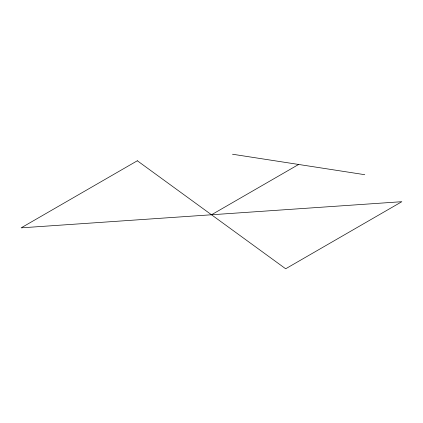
<?xml version="1.0" encoding="UTF-8"?>
<svg xmlns="http://www.w3.org/2000/svg" width="423" height="423" viewBox="0 0 423 423"><rect width="100%" height="100%" fill="white"/><g stroke="black" fill="none" stroke-linecap="round" stroke-linejoin="round"><path stroke-width="0.63" d="M211.5 214.768L298.638 164.462M232.507 154.231L364.769 174.694M137.332 160.772L21.15 227.849L401.85 201.692L285.668 268.769L137.332 160.772"/></g></svg>
